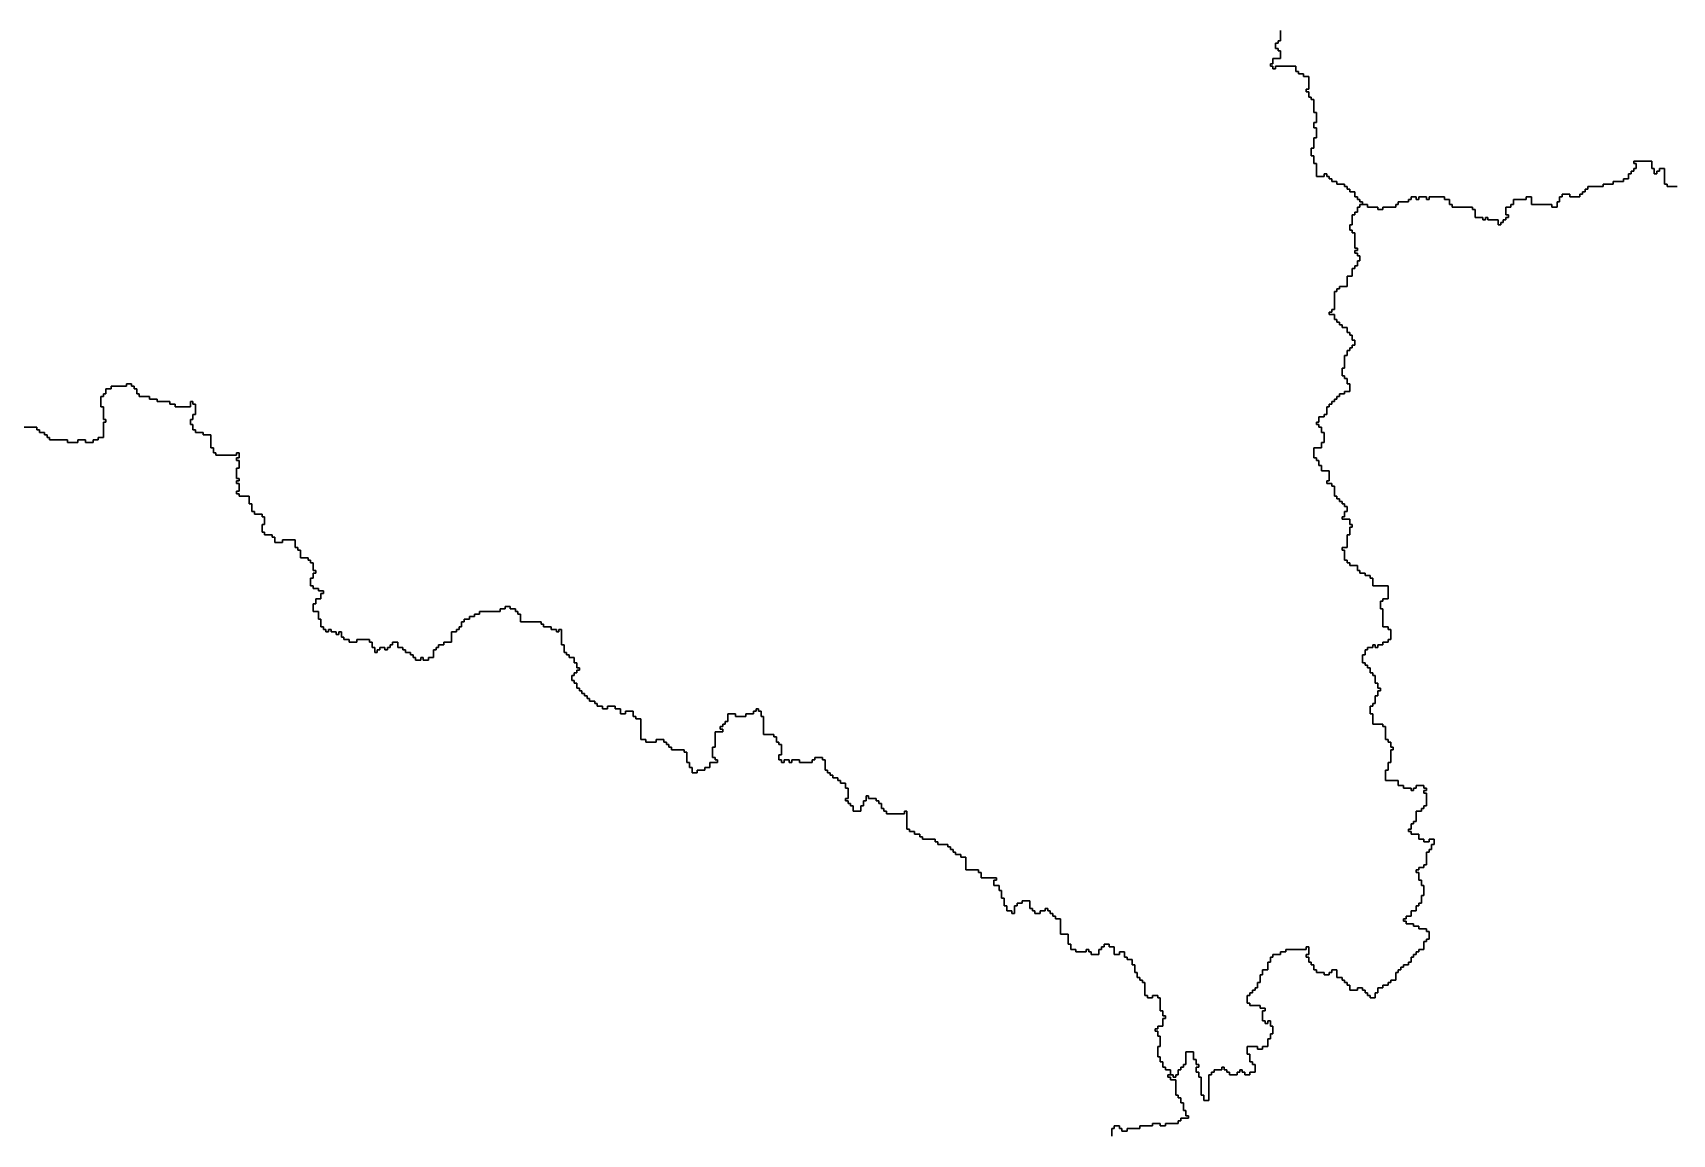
# Model space of a CAD drawing. Header units: inches. Extents: x -98695 to 376223, y 1122520 to 1501782.
# Drawn here: x 40715 to 60475, y 1353987 to 1367261 of the extents above; entities that cross this region are included whole.
import ezdxf

# ---------------------------------------------------------------- set-up
doc = ezdxf.new("R2010")
doc.units = ezdxf.units.IN
doc.header["$MEASUREMENT"] = 0
doc.layers.add('subs1', color=7, linetype='Continuous', true_color=0xc8dcf7)

msp = doc.modelspace()

# ---------------------------------------------------------------- linework, layer by layer
at = {"layer": 'subs1'}
msp.add_lwpolyline([(55755, 1367289), (55755, 1367166), (55724, 1367166), (55724, 1367135), (55694, 1367135), (55694, 1367073), (55724, 1367073), (55724, 1367043), (55755, 1367043), (55755, 1366950), (55663, 1366950), (55663, 1366888), (55632, 1366888), (55632, 1366857), (55663, 1366857), (55663, 1366827), (55694, 1366827), (55694, 1366857), (55940, 1366857), (55940, 1366796), (55971, 1366796), (55971, 1366765), (56033, 1366765), (56033, 1366734), (56095, 1366734), (56095, 1366580), (56064, 1366580), (56064, 1366549), (56095, 1366549), (56095, 1366487), (56125, 1366487), (56125, 1366456), (56156, 1366456), (56156, 1366302), (56187, 1366302), (56187, 1366179), (56156, 1366179), (56156, 1366117), (56187, 1366117), (56187, 1365994), (56156, 1365994), (56156, 1365870), (56125, 1365870), (56125, 1365778), (56156, 1365778), (56156, 1365685), (56187, 1365685), (56187, 1365531), (56280, 1365531), (56280, 1365562), (56311, 1365562), (56311, 1365531), (56341, 1365531), (56341, 1365500), (56372, 1365500), (56372, 1365469), (56434, 1365469), (56434, 1365438), (56526, 1365438), (56526, 1365408), (56557, 1365408), (56557, 1365377), (56588, 1365377), (56588, 1365346), (56650, 1365346), (56650, 1365284), (56681, 1365284), (56681, 1365253), (56712, 1365253), (56712, 1365223), (56742, 1365223), (56742, 1365192), (56712, 1365192), (56712, 1365161), (56681, 1365161), (56681, 1365099), (56650, 1365099), (56650, 1365068), (56619, 1365068), (56619, 1364945), (56588, 1364945), (56588, 1364883), (56619, 1364883), (56619, 1364852), (56650, 1364852), (56650, 1364667), (56681, 1364667), (56681, 1364636), (56650, 1364636), (56650, 1364606), (56681, 1364606), (56681, 1364575), (56712, 1364575), (56712, 1364513), (56681, 1364513), (56681, 1364451), (56650, 1364451), (56650, 1364421), (56619, 1364421), (56619, 1364328), (56557, 1364328), (56557, 1364205), (56465, 1364205), (56465, 1364174), (56434, 1364174), (56434, 1364143), (56403, 1364143), (56403, 1363927), (56372, 1363927), (56372, 1363896), (56341, 1363896), (56341, 1363865), (56403, 1363865), (56403, 1363804), (56434, 1363804), (56434, 1363773), (56465, 1363773), (56465, 1363742), (56496, 1363742), (56496, 1363711), (56557, 1363711), (56557, 1363649), (56588, 1363649), (56588, 1363619), (56619, 1363619), (56619, 1363557), (56650, 1363557), (56650, 1363495), (56619, 1363495), (56619, 1363464), (56588, 1363464), (56588, 1363433), (56557, 1363433), (56557, 1363372), (56526, 1363372), (56526, 1363218), (56496, 1363218), (56496, 1363125), (56526, 1363125), (56526, 1363094), (56557, 1363094), (56557, 1363032), (56588, 1363032), (56588, 1362940), (56526, 1362940), (56526, 1362909), (56465, 1362909), (56465, 1362878), (56434, 1362878), (56434, 1362847), (56403, 1362847), (56403, 1362817), (56372, 1362817), (56372, 1362786), (56341, 1362786), (56341, 1362755), (56311, 1362755), (56311, 1362662), (56280, 1362662), (56280, 1362631), (56218, 1362631), (56218, 1362570), (56187, 1362570), (56187, 1362539), (56218, 1362539), (56218, 1362508), (56249, 1362508), (56249, 1362446), (56280, 1362446), (56280, 1362323), (56249, 1362323), (56249, 1362261), (56156, 1362261), (56156, 1362138), (56187, 1362138), (56187, 1362107), (56218, 1362107), (56218, 1362045), (56249, 1362045), (56249, 1361984), (56341, 1361984), (56341, 1361860), (56311, 1361860), (56311, 1361829), (56372, 1361829), (56372, 1361799), (56403, 1361799), (56403, 1361675), (56434, 1361675), (56434, 1361644), (56465, 1361644), (56465, 1361613), (56496, 1361613), (56496, 1361583), (56526, 1361583), (56526, 1361552), (56557, 1361552), (56557, 1361490), (56526, 1361490), (56526, 1361428), (56496, 1361428), (56496, 1361398), (56588, 1361398), (56588, 1361336), (56619, 1361336), (56619, 1361305), (56588, 1361305), (56588, 1361212), (56557, 1361212), (56557, 1361058), (56496, 1361058), (56496, 1361027), (56526, 1361027), (56526, 1360904), (56557, 1360904), (56557, 1360873), (56588, 1360873), (56588, 1360842), (56681, 1360842), (56681, 1360781), (56712, 1360781), (56712, 1360750), (56773, 1360750), (56773, 1360719), (56835, 1360719), (56835, 1360688), (56866, 1360688), (56866, 1360596), (57051, 1360596), (57051, 1360441), (56989, 1360441), (56989, 1360410), (56958, 1360410), (56958, 1360318), (56989, 1360318), (56989, 1360102), (57051, 1360102), (57051, 1360071), (57082, 1360071), (57082, 1359948), (57051, 1359948), (57051, 1359917), (56989, 1359917), (56989, 1359886), (56927, 1359886), (56927, 1359855), (56897, 1359855), (56897, 1359886), (56866, 1359886), (56866, 1359855), (56804, 1359855), (56804, 1359824), (56773, 1359824), (56773, 1359763), (56742, 1359763), (56742, 1359670), (56773, 1359670), (56773, 1359639), (56804, 1359639), (56804, 1359608), (56835, 1359608), (56835, 1359547), (56866, 1359547), (56866, 1359516), (56897, 1359516), (56897, 1359423), (56927, 1359423), (56927, 1359362), (56958, 1359362), (56958, 1359331), (56927, 1359331), (56927, 1359269), (56897, 1359269), (56897, 1359177), (56866, 1359177), (56866, 1359146), (56835, 1359146), (56835, 1359053), (56866, 1359053), (56866, 1358930), (56989, 1358930), (56989, 1358899), (57020, 1358899), (57020, 1358745), (57051, 1358745), (57051, 1358714), (57082, 1358714), (57082, 1358652), (57113, 1358652), (57113, 1358621), (57082, 1358621), (57082, 1358467), (57051, 1358467), (57051, 1358375), (57020, 1358375), (57020, 1358251), (57174, 1358251), (57174, 1358189), (57236, 1358189), (57236, 1358159), (57328, 1358159), (57328, 1358128), (57359, 1358128), (57359, 1358159), (57390, 1358159), (57390, 1358189), (57483, 1358189), (57483, 1358159), (57514, 1358159), (57514, 1358128), (57483, 1358128), (57483, 1358097), (57514, 1358097), (57514, 1357943), (57483, 1357943), (57483, 1357912), (57452, 1357912), (57452, 1357881), (57390, 1357881), (57390, 1357758), (57359, 1357758), (57359, 1357727), (57328, 1357727), (57328, 1357665), (57298, 1357665), (57298, 1357634), (57328, 1357634), (57328, 1357603), (57421, 1357603), (57421, 1357542), (57483, 1357542), (57483, 1357511), (57544, 1357511), (57544, 1357542), (57606, 1357542), (57606, 1357480), (57575, 1357480), (57575, 1357418), (57544, 1357418), (57544, 1357387), (57514, 1357387), (57514, 1357233), (57483, 1357233), (57483, 1357202), (57421, 1357202), (57421, 1357172), (57390, 1357172), (57390, 1357141), (57421, 1357141), (57421, 1357048), (57452, 1357048), (57452, 1356986), (57483, 1356986), (57483, 1356863), (57452, 1356863), (57452, 1356771), (57421, 1356771), (57421, 1356740), (57390, 1356740), (57390, 1356678), (57328, 1356678), (57328, 1356616), (57267, 1356616), (57267, 1356585), (57236, 1356585), (57236, 1356555), (57267, 1356555), (57267, 1356524), (57359, 1356524), (57359, 1356493), (57421, 1356493), (57421, 1356462), (57514, 1356462), (57514, 1356431), (57544, 1356431), (57544, 1356339), (57514, 1356339), (57514, 1356308), (57483, 1356308), (57483, 1356215), (57421, 1356215), (57421, 1356184), (57390, 1356184), (57390, 1356154), (57359, 1356154), (57359, 1356123), (57328, 1356123), (57328, 1356061), (57298, 1356061), (57298, 1356030), (57236, 1356030), (57236, 1355999), (57205, 1355999), (57205, 1355969), (57174, 1355969), (57174, 1355938), (57143, 1355938), (57143, 1355845), (57082, 1355845), (57082, 1355814), (57051, 1355814), (57051, 1355783), (56989, 1355783), (56989, 1355753), (56927, 1355753), (56927, 1355691), (56897, 1355691), (56897, 1355629), (56835, 1355629), (56835, 1355660), (56804, 1355660), (56804, 1355691), (56773, 1355691), (56773, 1355722), (56742, 1355722), (56742, 1355753), (56681, 1355753), (56681, 1355722), (56588, 1355722), (56588, 1355783), (56557, 1355783), (56557, 1355814), (56526, 1355814), (56526, 1355845), (56496, 1355845), (56496, 1355876), (56434, 1355876), (56434, 1355969), (56372, 1355969), (56372, 1355938), (56341, 1355938), (56341, 1355907), (56280, 1355907), (56280, 1355938), (56187, 1355938), (56187, 1355969), (56156, 1355969), (56156, 1356030), (56125, 1356030), (56125, 1356061), (56095, 1356061), (56095, 1356123), (56064, 1356123), (56064, 1356154), (56095, 1356154), (56095, 1356246), (56064, 1356246), (56064, 1356215), (55817, 1356215), (55817, 1356184), (55755, 1356184), (55755, 1356154), (55663, 1356154), (55663, 1356123), (55632, 1356123), (55632, 1356061), (55601, 1356061), (55601, 1355969), (55539, 1355969), (55539, 1355907), (55509, 1355907), (55509, 1355814), (55478, 1355814), (55478, 1355753), (55447, 1355753), (55447, 1355722), (55416, 1355722), (55416, 1355691), (55385, 1355691), (55385, 1355660), (55354, 1355660), (55354, 1355568), (55385, 1355568), (55385, 1355537), (55509, 1355537), (55509, 1355506), (55570, 1355506), (55570, 1355475), (55539, 1355475), (55539, 1355352), (55570, 1355352), (55570, 1355321), (55601, 1355321), (55601, 1355352), (55632, 1355352), (55632, 1355290), (55663, 1355290), (55663, 1355197), (55632, 1355197), (55632, 1355136), (55601, 1355136), (55601, 1355043), (55539, 1355043), (55539, 1355012), (55478, 1355012), (55478, 1355043), (55354, 1355043), (55354, 1354951), (55385, 1354951), (55385, 1354858), (55416, 1354858), (55416, 1354827), (55447, 1354827), (55447, 1354735), (55385, 1354735), (55385, 1354704), (55323, 1354704), (55323, 1354735), (55293, 1354735), (55293, 1354765), (55262, 1354765), (55262, 1354735), (55231, 1354735), (55231, 1354704), (55138, 1354704), (55138, 1354735), (55108, 1354735), (55108, 1354765), (55077, 1354765), (55077, 1354796), (55046, 1354796), (55046, 1354765), (54953, 1354765), (54953, 1354735), (54922, 1354735), (54922, 1354704), (54892, 1354704), (54892, 1354395), (54830, 1354395), (54830, 1354457), (54799, 1354457), (54799, 1354673), (54768, 1354673), (54768, 1354735), (54737, 1354735), (54737, 1354796), (54768, 1354796), (54768, 1354827), (54737, 1354827), (54737, 1354889), (54706, 1354889), (54706, 1354981), (54614, 1354981), (54614, 1354827), (54583, 1354827), (54583, 1354796), (54552, 1354796), (54552, 1354765), (54521, 1354765), (54521, 1354704), (54491, 1354704), (54491, 1354673), (54460, 1354673), (54460, 1354704), (54429, 1354704), (54429, 1354765), (54367, 1354765), (54367, 1354796), (54336, 1354796), (54336, 1354858), (54305, 1354858), (54305, 1354920), (54275, 1354920), (54275, 1355043), (54305, 1355043), (54305, 1355167), (54275, 1355167), (54275, 1355228), (54244, 1355228), (54244, 1355259), (54275, 1355259), (54275, 1355290), (54336, 1355290), (54336, 1355382), (54367, 1355382), (54367, 1355413), (54336, 1355413), (54336, 1355475), (54305, 1355475), (54305, 1355629), (54275, 1355629), (54275, 1355660), (54213, 1355660), (54213, 1355629), (54151, 1355629), (54151, 1355660), (54120, 1355660), (54120, 1355814), (54090, 1355814), (54090, 1355845), (54059, 1355845), (54059, 1355876), (54028, 1355876), (54028, 1355938), (53997, 1355938), (53997, 1356030), (53966, 1356030), (53966, 1356092), (53904, 1356092), (53904, 1356123), (53874, 1356123), (53874, 1356184), (53812, 1356184), (53812, 1356154), (53750, 1356154), (53750, 1356246), (53689, 1356246), (53689, 1356277), (53627, 1356277), (53627, 1356246), (53596, 1356246), (53596, 1356215), (53565, 1356215), (53565, 1356154), (53473, 1356154), (53473, 1356184), (53442, 1356184), (53442, 1356215), (53411, 1356215), (53411, 1356184), (53288, 1356184), (53288, 1356215), (53226, 1356215), (53226, 1356277), (53195, 1356277), (53195, 1356400), (53102, 1356400), (53102, 1356585), (53041, 1356585), (53041, 1356616), (53010, 1356616), (53010, 1356647), (52979, 1356647), (52979, 1356678), (52948, 1356678), (52948, 1356709), (52917, 1356709), (52917, 1356678), (52856, 1356678), (52856, 1356647), (52794, 1356647), (52794, 1356678), (52763, 1356678), (52763, 1356709), (52732, 1356709), (52732, 1356801), (52640, 1356801), (52640, 1356771), (52578, 1356771), (52578, 1356740), (52547, 1356740), (52547, 1356647), (52516, 1356647), (52516, 1356678), (52455, 1356678), (52455, 1356740), (52424, 1356740), (52424, 1356832), (52393, 1356832), (52393, 1356925), (52362, 1356925), (52362, 1356986), (52300, 1356986), (52300, 1357048), (52331, 1357048), (52331, 1357079), (52146, 1357079), (52146, 1357141), (52115, 1357141), (52115, 1357172), (51961, 1357172), (51961, 1357326), (51899, 1357326), (51899, 1357357), (51838, 1357357), (51838, 1357387), (51807, 1357387), (51807, 1357418), (51776, 1357418), (51776, 1357449), (51745, 1357449), (51745, 1357480), (51622, 1357480), (51622, 1357511), (51591, 1357511), (51591, 1357542), (51437, 1357542), (51437, 1357573), (51406, 1357573), (51406, 1357603), (51344, 1357603), (51344, 1357634), (51282, 1357634), (51282, 1357665), (51252, 1357665), (51252, 1357881), (51221, 1357881), (51221, 1357850), (51005, 1357850), (51005, 1357881), (50974, 1357881), (50974, 1357912), (50943, 1357912), (50943, 1357974), (50912, 1357974), (50912, 1358004), (50881, 1358004), (50881, 1358035), (50789, 1358035), (50789, 1358066), (50758, 1358066), (50758, 1358004), (50727, 1358004), (50727, 1357943), (50696, 1357943), (50696, 1357881), (50604, 1357881), (50604, 1357943), (50573, 1357943), (50573, 1357974), (50542, 1357974), (50542, 1358004), (50511, 1358004), (50511, 1358035), (50542, 1358035), (50542, 1358159), (50511, 1358159), (50511, 1358220), (50450, 1358220), (50450, 1358251), (50419, 1358251), (50419, 1358282), (50357, 1358282), (50357, 1358313), (50326, 1358313), (50326, 1358344), (50295, 1358344), (50295, 1358375), (50265, 1358375), (50265, 1358498), (50234, 1358498), (50234, 1358529), (50141, 1358529), (50141, 1358498), (50110, 1358498), (50110, 1358467), (49956, 1358467), (49956, 1358498), (49864, 1358498), (49864, 1358467), (49833, 1358467), (49833, 1358498), (49771, 1358498), (49771, 1358467), (49740, 1358467), (49740, 1358498), (49709, 1358498), (49709, 1358560), (49740, 1358560), (49740, 1358683), (49709, 1358683), (49709, 1358714), (49678, 1358714), (49678, 1358776), (49648, 1358776), (49648, 1358806), (49524, 1358806), (49524, 1359022), (49493, 1359022), (49493, 1359084), (49463, 1359084), (49463, 1359115), (49432, 1359115), (49432, 1359084), (49401, 1359084), (49401, 1359053), (49308, 1359053), (49308, 1359022), (49185, 1359022), (49185, 1359053), (49092, 1359053), (49092, 1358961), (49062, 1358961), (49062, 1358930), (49031, 1358930), (49031, 1358899), (49000, 1358899), (49000, 1358868), (49031, 1358868), (49031, 1358837), (48938, 1358837), (48938, 1358652), (48907, 1358652), (48907, 1358529), (48938, 1358529), (48938, 1358498), (48969, 1358498), (48969, 1358467), (48876, 1358467), (48876, 1358405), (48815, 1358405), (48815, 1358375), (48722, 1358375), (48722, 1358344), (48661, 1358344), (48661, 1358405), (48630, 1358405), (48630, 1358467), (48599, 1358467), (48599, 1358591), (48568, 1358591), (48568, 1358621), (48414, 1358621), (48414, 1358652), (48383, 1358652), (48383, 1358683), (48352, 1358683), (48352, 1358714), (48321, 1358714), (48321, 1358745), (48229, 1358745), (48229, 1358714), (48105, 1358714), (48105, 1358745), (48044, 1358745), (48044, 1358992), (47982, 1358992), (47982, 1359022), (47951, 1359022), (47951, 1359084), (47858, 1359084), (47858, 1359053), (47797, 1359053), (47797, 1359115), (47735, 1359115), (47735, 1359146), (47643, 1359146), (47643, 1359115), (47581, 1359115), (47581, 1359146), (47519, 1359146), (47519, 1359177), (47488, 1359177), (47488, 1359207), (47427, 1359207), (47427, 1359238), (47396, 1359238), (47396, 1359269), (47365, 1359269), (47365, 1359300), (47334, 1359300), (47334, 1359331), (47303, 1359331), (47303, 1359362), (47272, 1359362), (47272, 1359423), (47242, 1359423), (47242, 1359454), (47211, 1359454), (47211, 1359516), (47242, 1359516), (47242, 1359547), (47272, 1359547), (47272, 1359578), (47303, 1359578), (47303, 1359608), (47272, 1359608), (47272, 1359670), (47242, 1359670), (47242, 1359732), (47180, 1359732), (47180, 1359763), (47149, 1359763), (47149, 1359794), (47118, 1359794), (47118, 1359886), (47087, 1359886), (47087, 1360071), (47056, 1360071), (47056, 1360040), (47026, 1360040), (47026, 1360071), (46964, 1360071), (46964, 1360102), (46871, 1360102), (46871, 1360133), (46841, 1360133), (46841, 1360164), (46594, 1360164), (46594, 1360256), (46563, 1360256), (46563, 1360287), (46532, 1360287), (46532, 1360318), (46470, 1360318), (46470, 1360349), (46409, 1360349), (46409, 1360318), (46347, 1360318), (46347, 1360287), (46100, 1360287), (46100, 1360256), (46039, 1360256), (46039, 1360225), (45977, 1360225), (45977, 1360195), (45915, 1360195), (45915, 1360164), (45884, 1360164), (45884, 1360102), (45853, 1360102), (45853, 1360071), (45823, 1360071), (45823, 1360040), (45761, 1360040), (45761, 1359917), (45668, 1359917), (45668, 1359886), (45607, 1359886), (45607, 1359855), (45576, 1359855), (45576, 1359824), (45545, 1359824), (45545, 1359732), (45483, 1359732), (45483, 1359701), (45422, 1359701), (45422, 1359732), (45391, 1359732), (45391, 1359701), (45329, 1359701), (45329, 1359732), (45298, 1359732), (45298, 1359763), (45267, 1359763), (45267, 1359794), (45206, 1359794), (45206, 1359824), (45175, 1359824), (45175, 1359855), (45113, 1359855), (45113, 1359917), (45051, 1359917), (45051, 1359886), (45021, 1359886), (45021, 1359855), (44990, 1359855), (44990, 1359824), (44959, 1359824), (44959, 1359855), (44897, 1359855), (44897, 1359824), (44866, 1359824), (44866, 1359794), (44836, 1359794), (44836, 1359855), (44805, 1359855), (44805, 1359917), (44774, 1359917), (44774, 1359948), (44620, 1359948), (44620, 1359917), (44527, 1359917), (44527, 1359948), (44465, 1359948), (44465, 1359979), (44434, 1359979), (44434, 1360040), (44404, 1360040), (44404, 1360009), (44373, 1360009), (44373, 1360040), (44311, 1360040), (44311, 1360071), (44280, 1360071), (44280, 1360040), (44249, 1360040), (44249, 1360071), (44219, 1360071), (44219, 1360102), (44188, 1360102), (44188, 1360195), (44157, 1360195), (44157, 1360287), (44095, 1360287), (44095, 1360380), (44126, 1360380), (44126, 1360441), (44188, 1360441), (44188, 1360503), (44219, 1360503), (44219, 1360534), (44157, 1360534), (44157, 1360565), (44095, 1360565), (44095, 1360596), (44064, 1360596), (44064, 1360688), (44095, 1360688), (44095, 1360750), (44126, 1360750), (44126, 1360781), (44095, 1360781), (44095, 1360873), (44064, 1360873), (44064, 1360904), (44033, 1360904), (44033, 1360935), (43941, 1360935), (43941, 1361027), (43910, 1361027), (43910, 1361058), (43879, 1361058), (43879, 1361151), (43725, 1361151), (43725, 1361120), (43632, 1361120), (43632, 1361182), (43602, 1361182), (43602, 1361212), (43509, 1361212), (43509, 1361243), (43478, 1361243), (43478, 1361336), (43509, 1361336), (43509, 1361428), (43478, 1361428), (43478, 1361459), (43386, 1361459), (43386, 1361490), (43355, 1361490), (43355, 1361583), (43324, 1361583), (43324, 1361675), (43201, 1361675), (43201, 1361706), (43170, 1361706), (43170, 1361737), (43201, 1361737), (43201, 1361829), (43170, 1361829), (43170, 1361860), (43201, 1361860), (43201, 1361891), (43170, 1361891), (43170, 1362014), (43201, 1362014), (43201, 1362107), (43170, 1362107), (43170, 1362138), (43201, 1362138), (43201, 1362200), (43170, 1362200), (43170, 1362169), (42923, 1362169), (42923, 1362200), (42892, 1362200), (42892, 1362261), (42861, 1362261), (42861, 1362416), (42769, 1362416), (42769, 1362446), (42676, 1362446), (42676, 1362477), (42645, 1362477), (42645, 1362539), (42615, 1362539), (42615, 1362601), (42645, 1362601), (42645, 1362662), (42676, 1362662), (42676, 1362786), (42645, 1362786), (42645, 1362817), (42615, 1362817), (42615, 1362755), (42429, 1362755), (42429, 1362786), (42368, 1362786), (42368, 1362817), (42214, 1362817), (42214, 1362847), (42121, 1362847), (42121, 1362878), (41998, 1362878), (41998, 1362909), (41967, 1362909), (41967, 1362971), (41936, 1362971), (41936, 1363002), (41905, 1363002), (41905, 1363032), (41843, 1363032), (41843, 1363002), (41658, 1363002), (41658, 1362971), (41597, 1362971), (41597, 1362909), (41566, 1362909), (41566, 1362878), (41535, 1362878), (41535, 1362755), (41566, 1362755), (41566, 1362601), (41597, 1362601), (41597, 1362570), (41566, 1362570), (41566, 1362385), (41504, 1362385), (41504, 1362354), (41442, 1362354), (41442, 1362323), (41350, 1362323), (41350, 1362354), (41257, 1362354), (41257, 1362323), (41134, 1362323), (41134, 1362354), (40918, 1362354), (40918, 1362385), (40887, 1362385), (40887, 1362416), (40856, 1362416), (40856, 1362446), (40795, 1362446), (40795, 1362477), (40764, 1362477), (40764, 1362508), (40609, 1362508)], dxfattribs=at)
for points in [[(60537, 1365408, 0), (60413, 1365408, 0), (60413, 1365438, 0), (60382, 1365438, 0), (60382, 1365624, 0), (60321, 1365624, 0), (60321, 1365593, 0), (60290, 1365593, 0), (60290, 1365562, 0), (60259, 1365562, 0), (60259, 1365624, 0), (60228, 1365624, 0), (60228, 1365716, 0), (60012, 1365716, 0), (60012, 1365685, 0), (60043, 1365685, 0), (60043, 1365624, 0), (60012, 1365624, 0), (60012, 1365593, 0), (59981, 1365593, 0), (59981, 1365562, 0), (59950, 1365562, 0), (59950, 1365500, 0), (59889, 1365500, 0), (59889, 1365469, 0), (59765, 1365469, 0), (59765, 1365438, 0), (59642, 1365438, 0), (59642, 1365408, 0), (59457, 1365408, 0), (59457, 1365377, 0), (59426, 1365377, 0), (59426, 1365346, 0), (59395, 1365346, 0), (59395, 1365315, 0), (59364, 1365315, 0), (59364, 1365284, 0), (59241, 1365284, 0), (59241, 1365315, 0), (59148, 1365315, 0), (59148, 1365284, 0), (59118, 1365284, 0), (59118, 1365223, 0), (59087, 1365223, 0), (59087, 1365161, 0), (59025, 1365161, 0), (59025, 1365192, 0), (58778, 1365192, 0), (58778, 1365284, 0), (58717, 1365284, 0), (58717, 1365253, 0), (58562, 1365253, 0), (58562, 1365192, 0), (58532, 1365192, 0), (58532, 1365161, 0), (58470, 1365161, 0), (58470, 1365068, 0), (58501, 1365068, 0), (58501, 1365037, 0), (58470, 1365037, 0), (58470, 1365007, 0), (58439, 1365007, 0), (58439, 1364976, 0), (58408, 1364976, 0), (58408, 1364945, 0), (58377, 1364945, 0), (58377, 1365007, 0), (58254, 1365007, 0), (58254, 1365037, 0), (58223, 1365037, 0), (58223, 1365007, 0), (58192, 1365007, 0), (58192, 1365037, 0), (58100, 1365037, 0), (58100, 1365130, 0), (58069, 1365130, 0), (58069, 1365161, 0), (57822, 1365161, 0), (57822, 1365192, 0), (57791, 1365192, 0), (57791, 1365253, 0), (57729, 1365253, 0), (57729, 1365284, 0), (57544, 1365284, 0), (57544, 1365253, 0), (57514, 1365253, 0), (57514, 1365284, 0), (57421, 1365284, 0), (57421, 1365253, 0), (57390, 1365253, 0), (57390, 1365284, 0), (57328, 1365284, 0), (57328, 1365253, 0), (57298, 1365253, 0), (57298, 1365223, 0), (57174, 1365223, 0), (57174, 1365192, 0), (57143, 1365192, 0), (57143, 1365161, 0), (56989, 1365161, 0), (56989, 1365130, 0), (56927, 1365130, 0), (56927, 1365161, 0), (56804, 1365161, 0), (56804, 1365192, 0), (56742, 1365192, 0), (56742, 1365223, 0), (56712, 1365223, 0), (56712, 1365253, 0), (56681, 1365253, 0), (56681, 1365284, 0), (56650, 1365284, 0), (56650, 1365346, 0), (56588, 1365346, 0), (56588, 1365377, 0), (56557, 1365377, 0), (56557, 1365408, 0), (56526, 1365408, 0), (56526, 1365438, 0), (56434, 1365438, 0), (56434, 1365469, 0), (56372, 1365469, 0), (56372, 1365500, 0), (56341, 1365500, 0), (56341, 1365531, 0), (56311, 1365531, 0), (56311, 1365562, 0), (56280, 1365562, 0), (56280, 1365531, 0), (56187, 1365531, 0), (56187, 1365685, 0), (56156, 1365685, 0), (56156, 1365778, 0), (56125, 1365778, 0), (56125, 1365870, 0), (56156, 1365870, 0), (56156, 1365994, 0), (56187, 1365994, 0), (56187, 1366117, 0), (56156, 1366117, 0), (56156, 1366179, 0), (56187, 1366179, 0), (56187, 1366302, 0), (56156, 1366302, 0), (56156, 1366456, 0), (56125, 1366456, 0), (56125, 1366487, 0), (56095, 1366487, 0), (56095, 1366549, 0), (56064, 1366549, 0), (56064, 1366580, 0), (56095, 1366580, 0), (56095, 1366734, 0), (56033, 1366734, 0), (56033, 1366765, 0), (55971, 1366765, 0), (55971, 1366796, 0), (55940, 1366796, 0), (55940, 1366857, 0), (55694, 1366857, 0), (55694, 1366827, 0), (55663, 1366827, 0), (55663, 1366857, 0), (55632, 1366857, 0), (55632, 1366888, 0), (55663, 1366888, 0), (55663, 1366950, 0), (55755, 1366950, 0), (55755, 1367043, 0), (55724, 1367043, 0), (55724, 1367073, 0), (55694, 1367073, 0), (55694, 1367135, 0), (55724, 1367135, 0), (55724, 1367166, 0), (55755, 1367166, 0), (55755, 1367289, 0)], [(53719, 1353963, 0), (53719, 1354056, 0), (53750, 1354056, 0), (53750, 1354087, 0), (53812, 1354087, 0), (53812, 1354056, 0), (53843, 1354056, 0), (53843, 1354025, 0), (53904, 1354025, 0), (53904, 1354056, 0), (54059, 1354056, 0), (54059, 1354087, 0), (54213, 1354087, 0), (54213, 1354118, 0), (54305, 1354118, 0), (54305, 1354087, 0), (54367, 1354087, 0), (54367, 1354118, 0), (54521, 1354118, 0), (54521, 1354149, 0), (54552, 1354149, 0), (54552, 1354179, 0), (54645, 1354179, 0), (54645, 1354210, 0), (54614, 1354210, 0), (54614, 1354272, 0), (54583, 1354272, 0), (54583, 1354364, 0), (54552, 1354364, 0), (54552, 1354426, 0), (54521, 1354426, 0), (54521, 1354457, 0), (54491, 1354457, 0), (54491, 1354642, 0), (54429, 1354642, 0), (54429, 1354673, 0), (54398, 1354673, 0), (54398, 1354704, 0), (54429, 1354704, 0), (54460, 1354704, 0), (54460, 1354673, 0), (54491, 1354673, 0), (54491, 1354704, 0), (54521, 1354704, 0), (54521, 1354765, 0), (54552, 1354765, 0), (54552, 1354796, 0), (54583, 1354796, 0), (54583, 1354827, 0), (54614, 1354827, 0), (54614, 1354981, 0), (54706, 1354981, 0), (54706, 1354889, 0), (54737, 1354889, 0), (54737, 1354827, 0), (54768, 1354827, 0), (54768, 1354796, 0), (54737, 1354796, 0), (54737, 1354735, 0), (54768, 1354735, 0), (54768, 1354673, 0), (54799, 1354673, 0), (54799, 1354457, 0), (54830, 1354457, 0), (54830, 1354395, 0), (54892, 1354395, 0), (54892, 1354704, 0), (54922, 1354704, 0), (54922, 1354735, 0), (54953, 1354735, 0), (54953, 1354765, 0), (55046, 1354765, 0), (55046, 1354796, 0), (55077, 1354796, 0), (55077, 1354765, 0), (55108, 1354765, 0), (55108, 1354735, 0), (55138, 1354735, 0), (55138, 1354704, 0), (55231, 1354704, 0), (55231, 1354735, 0), (55262, 1354735, 0), (55262, 1354765, 0), (55293, 1354765, 0), (55293, 1354735, 0), (55323, 1354735, 0), (55323, 1354704, 0), (55385, 1354704, 0), (55385, 1354735, 0), (55447, 1354735, 0), (55447, 1354827, 0), (55416, 1354827, 0), (55416, 1354858, 0), (55385, 1354858, 0), (55385, 1354951, 0), (55354, 1354951, 0), (55354, 1355043, 0), (55478, 1355043, 0), (55478, 1355012, 0), (55539, 1355012, 0), (55539, 1355043, 0), (55601, 1355043, 0), (55601, 1355136, 0), (55632, 1355136, 0), (55632, 1355197, 0), (55663, 1355197, 0), (55663, 1355290, 0), (55632, 1355290, 0), (55632, 1355352, 0), (55601, 1355352, 0), (55601, 1355321, 0), (55570, 1355321, 0), (55570, 1355352, 0), (55539, 1355352, 0), (55539, 1355475, 0), (55570, 1355475, 0), (55570, 1355506, 0), (55509, 1355506, 0), (55509, 1355537, 0), (55385, 1355537, 0), (55385, 1355568, 0), (55354, 1355568, 0), (55354, 1355660, 0), (55385, 1355660, 0), (55385, 1355691, 0), (55416, 1355691, 0), (55416, 1355722, 0), (55447, 1355722, 0), (55447, 1355753, 0), (55478, 1355753, 0), (55478, 1355814, 0), (55509, 1355814, 0), (55509, 1355907, 0), (55539, 1355907, 0), (55539, 1355969, 0), (55601, 1355969, 0), (55601, 1356061, 0), (55632, 1356061, 0), (55632, 1356123, 0), (55663, 1356123, 0), (55663, 1356154, 0), (55755, 1356154, 0), (55755, 1356184, 0), (55817, 1356184, 0), (55817, 1356215, 0), (56064, 1356215, 0), (56064, 1356246, 0), (56095, 1356246, 0), (56095, 1356154, 0), (56064, 1356154, 0), (56064, 1356123, 0), (56095, 1356123, 0), (56095, 1356061, 0), (56125, 1356061, 0), (56125, 1356030, 0), (56156, 1356030, 0), (56156, 1355969, 0), (56187, 1355969, 0), (56187, 1355938, 0), (56280, 1355938, 0), (56280, 1355907, 0), (56341, 1355907, 0), (56341, 1355938, 0), (56372, 1355938, 0), (56372, 1355969, 0), (56434, 1355969, 0), (56434, 1355876, 0), (56496, 1355876, 0), (56496, 1355845, 0), (56526, 1355845, 0), (56526, 1355814, 0), (56557, 1355814, 0), (56557, 1355783, 0), (56588, 1355783, 0), (56588, 1355722, 0), (56681, 1355722, 0), (56681, 1355753, 0), (56742, 1355753, 0), (56742, 1355722, 0), (56773, 1355722, 0), (56773, 1355691, 0), (56804, 1355691, 0), (56804, 1355660, 0), (56835, 1355660, 0), (56835, 1355629, 0), (56897, 1355629, 0), (56897, 1355691, 0), (56927, 1355691, 0), (56927, 1355753, 0), (56989, 1355753, 0), (56989, 1355783, 0), (57051, 1355783, 0), (57051, 1355814, 0), (57082, 1355814, 0), (57082, 1355845, 0), (57143, 1355845, 0), (57143, 1355938, 0), (57174, 1355938, 0), (57174, 1355969, 0), (57205, 1355969, 0), (57205, 1355999, 0), (57236, 1355999, 0), (57236, 1356030, 0), (57298, 1356030, 0), (57298, 1356061, 0), (57328, 1356061, 0), (57328, 1356123, 0), (57359, 1356123, 0), (57359, 1356154, 0), (57390, 1356154, 0), (57390, 1356184, 0), (57421, 1356184, 0), (57421, 1356215, 0), (57483, 1356215, 0), (57483, 1356308, 0), (57514, 1356308, 0), (57514, 1356339, 0), (57544, 1356339, 0), (57544, 1356431, 0), (57514, 1356431, 0), (57514, 1356462, 0), (57421, 1356462, 0), (57421, 1356493, 0), (57359, 1356493, 0), (57359, 1356524, 0), (57267, 1356524, 0), (57267, 1356555, 0), (57236, 1356555, 0), (57236, 1356585, 0), (57267, 1356585, 0), (57267, 1356616, 0), (57328, 1356616, 0), (57328, 1356678, 0), (57390, 1356678, 0), (57390, 1356740, 0), (57421, 1356740, 0), (57421, 1356771, 0), (57452, 1356771, 0), (57452, 1356863, 0), (57483, 1356863, 0), (57483, 1356986, 0), (57452, 1356986, 0), (57452, 1357048, 0), (57421, 1357048, 0), (57421, 1357141, 0), (57390, 1357141, 0), (57390, 1357172, 0), (57421, 1357172, 0), (57421, 1357202, 0), (57483, 1357202, 0), (57483, 1357233, 0), (57514, 1357233, 0), (57514, 1357387, 0), (57544, 1357387, 0), (57544, 1357418, 0), (57575, 1357418, 0), (57575, 1357480, 0), (57606, 1357480, 0), (57606, 1357542, 0), (57544, 1357542, 0), (57544, 1357511, 0), (57483, 1357511, 0), (57483, 1357542, 0), (57421, 1357542, 0), (57421, 1357603, 0), (57328, 1357603, 0), (57328, 1357634, 0), (57298, 1357634, 0), (57298, 1357665, 0), (57328, 1357665, 0), (57328, 1357727, 0), (57359, 1357727, 0), (57359, 1357758, 0), (57390, 1357758, 0), (57390, 1357881, 0), (57452, 1357881, 0), (57452, 1357912, 0), (57483, 1357912, 0), (57483, 1357943, 0), (57514, 1357943, 0), (57514, 1358097, 0), (57483, 1358097, 0), (57483, 1358128, 0), (57514, 1358128, 0), (57514, 1358159, 0), (57483, 1358159, 0), (57483, 1358189, 0), (57390, 1358189, 0), (57390, 1358159, 0), (57359, 1358159, 0), (57359, 1358128, 0), (57328, 1358128, 0), (57328, 1358159, 0), (57236, 1358159, 0), (57236, 1358189, 0), (57174, 1358189, 0), (57174, 1358251, 0), (57020, 1358251, 0), (57020, 1358375, 0), (57051, 1358375, 0), (57051, 1358467, 0), (57082, 1358467, 0), (57082, 1358621, 0), (57113, 1358621, 0), (57113, 1358652, 0), (57082, 1358652, 0), (57082, 1358714, 0), (57051, 1358714, 0), (57051, 1358745, 0), (57020, 1358745, 0), (57020, 1358899, 0), (56989, 1358899, 0), (56989, 1358930, 0), (56866, 1358930, 0), (56866, 1359053, 0), (56835, 1359053, 0), (56835, 1359146, 0), (56866, 1359146, 0), (56866, 1359177, 0), (56897, 1359177, 0), (56897, 1359269, 0), (56927, 1359269, 0), (56927, 1359331, 0), (56958, 1359331, 0), (56958, 1359362, 0), (56927, 1359362, 0), (56927, 1359423, 0), (56897, 1359423, 0), (56897, 1359516, 0), (56866, 1359516, 0), (56866, 1359547, 0), (56835, 1359547, 0), (56835, 1359608, 0), (56804, 1359608, 0), (56804, 1359639, 0), (56773, 1359639, 0), (56773, 1359670, 0), (56742, 1359670, 0), (56742, 1359763, 0), (56773, 1359763, 0), (56773, 1359824, 0), (56804, 1359824, 0), (56804, 1359855, 0), (56866, 1359855, 0), (56866, 1359886, 0), (56897, 1359886, 0), (56897, 1359855, 0), (56927, 1359855, 0), (56927, 1359886, 0), (56989, 1359886, 0), (56989, 1359917, 0), (57051, 1359917, 0), (57051, 1359948, 0), (57082, 1359948, 0), (57082, 1360071, 0), (57051, 1360071, 0), (57051, 1360102, 0), (56989, 1360102, 0), (56989, 1360318, 0), (56958, 1360318, 0), (56958, 1360410, 0), (56989, 1360410, 0), (56989, 1360441, 0), (57051, 1360441, 0), (57051, 1360596, 0), (56866, 1360596, 0), (56866, 1360688, 0), (56835, 1360688, 0), (56835, 1360719, 0), (56773, 1360719, 0), (56773, 1360750, 0), (56712, 1360750, 0), (56712, 1360781, 0), (56681, 1360781, 0), (56681, 1360842, 0), (56588, 1360842, 0), (56588, 1360873, 0), (56557, 1360873, 0), (56557, 1360904, 0), (56526, 1360904, 0), (56526, 1361027, 0), (56496, 1361027, 0), (56496, 1361058, 0), (56557, 1361058, 0), (56557, 1361212, 0), (56588, 1361212, 0), (56588, 1361305, 0), (56619, 1361305, 0), (56619, 1361336, 0), (56588, 1361336, 0), (56588, 1361398, 0), (56496, 1361398, 0), (56496, 1361428, 0), (56526, 1361428, 0), (56526, 1361490, 0), (56557, 1361490, 0), (56557, 1361552, 0), (56526, 1361552, 0), (56526, 1361583, 0), (56496, 1361583, 0), (56496, 1361613, 0), (56465, 1361613, 0), (56465, 1361644, 0), (56434, 1361644, 0), (56434, 1361675, 0), (56403, 1361675, 0), (56403, 1361799, 0), (56372, 1361799, 0), (56372, 1361829, 0), (56311, 1361829, 0), (56311, 1361860, 0), (56341, 1361860, 0), (56341, 1361984, 0), (56249, 1361984, 0), (56249, 1362045, 0), (56218, 1362045, 0), (56218, 1362107, 0), (56187, 1362107, 0), (56187, 1362138, 0), (56156, 1362138, 0), (56156, 1362261, 0), (56249, 1362261, 0), (56249, 1362323, 0), (56280, 1362323, 0), (56280, 1362446, 0), (56249, 1362446, 0), (56249, 1362508, 0), (56218, 1362508, 0), (56218, 1362539, 0), (56187, 1362539, 0), (56187, 1362570, 0), (56218, 1362570, 0), (56218, 1362631, 0), (56280, 1362631, 0), (56280, 1362662, 0), (56311, 1362662, 0), (56311, 1362755, 0), (56341, 1362755, 0), (56341, 1362786, 0), (56372, 1362786, 0), (56372, 1362817, 0), (56403, 1362817, 0), (56403, 1362847, 0), (56434, 1362847, 0), (56434, 1362878, 0), (56465, 1362878, 0), (56465, 1362909, 0), (56526, 1362909, 0), (56526, 1362940, 0), (56588, 1362940, 0), (56588, 1363032, 0), (56557, 1363032, 0), (56557, 1363094, 0), (56526, 1363094, 0), (56526, 1363125, 0), (56496, 1363125, 0), (56496, 1363218, 0), (56526, 1363218, 0), (56526, 1363372, 0), (56557, 1363372, 0), (56557, 1363433, 0), (56588, 1363433, 0), (56588, 1363464, 0), (56619, 1363464, 0), (56619, 1363495, 0), (56650, 1363495, 0), (56650, 1363557, 0), (56619, 1363557, 0), (56619, 1363619, 0), (56588, 1363619, 0), (56588, 1363649, 0), (56557, 1363649, 0), (56557, 1363711, 0), (56496, 1363711, 0), (56496, 1363742, 0), (56465, 1363742, 0), (56465, 1363773, 0), (56434, 1363773, 0), (56434, 1363804, 0), (56403, 1363804, 0), (56403, 1363865, 0), (56341, 1363865, 0), (56341, 1363896, 0), (56372, 1363896, 0), (56372, 1363927, 0), (56403, 1363927, 0), (56403, 1364143, 0), (56434, 1364143, 0), (56434, 1364174, 0), (56465, 1364174, 0), (56465, 1364205, 0), (56557, 1364205, 0), (56557, 1364328, 0), (56619, 1364328, 0), (56619, 1364421, 0), (56650, 1364421, 0), (56650, 1364451, 0), (56681, 1364451, 0), (56681, 1364513, 0), (56712, 1364513, 0), (56712, 1364575, 0), (56681, 1364575, 0), (56681, 1364606, 0), (56650, 1364606, 0), (56650, 1364636, 0), (56681, 1364636, 0), (56681, 1364667, 0), (56650, 1364667, 0), (56650, 1364852, 0), (56619, 1364852, 0), (56619, 1364883, 0), (56588, 1364883, 0), (56588, 1364945, 0), (56619, 1364945, 0), (56619, 1365068, 0), (56650, 1365068, 0), (56650, 1365099, 0), (56681, 1365099, 0), (56681, 1365161, 0), (56712, 1365161, 0), (56712, 1365192, 0), (56742, 1365192, 0), (56804, 1365192, 0), (56804, 1365161, 0), (56927, 1365161, 0), (56927, 1365130, 0), (56989, 1365130, 0), (56989, 1365161, 0), (57143, 1365161, 0), (57143, 1365192, 0), (57174, 1365192, 0), (57174, 1365223, 0), (57298, 1365223, 0), (57298, 1365253, 0), (57328, 1365253, 0), (57328, 1365284, 0), (57390, 1365284, 0), (57390, 1365253, 0), (57421, 1365253, 0), (57421, 1365284, 0), (57514, 1365284, 0), (57514, 1365253, 0), (57544, 1365253, 0), (57544, 1365284, 0), (57729, 1365284, 0), (57729, 1365253, 0), (57791, 1365253, 0), (57791, 1365192, 0), (57822, 1365192, 0), (57822, 1365161, 0), (58069, 1365161, 0), (58069, 1365130, 0), (58100, 1365130, 0), (58100, 1365037, 0), (58192, 1365037, 0), (58192, 1365007, 0), (58223, 1365007, 0), (58223, 1365037, 0), (58254, 1365037, 0), (58254, 1365007, 0), (58377, 1365007, 0), (58377, 1364945, 0), (58408, 1364945, 0), (58408, 1364976, 0), (58439, 1364976, 0), (58439, 1365007, 0), (58470, 1365007, 0), (58470, 1365037, 0), (58501, 1365037, 0), (58501, 1365068, 0), (58470, 1365068, 0), (58470, 1365161, 0), (58532, 1365161, 0), (58532, 1365192, 0), (58562, 1365192, 0), (58562, 1365253, 0), (58717, 1365253, 0), (58717, 1365284, 0), (58778, 1365284, 0), (58778, 1365192, 0), (59025, 1365192, 0), (59025, 1365161, 0), (59087, 1365161, 0), (59087, 1365223, 0), (59118, 1365223, 0), (59118, 1365284, 0), (59148, 1365284, 0), (59148, 1365315, 0), (59241, 1365315, 0), (59241, 1365284, 0), (59364, 1365284, 0), (59364, 1365315, 0), (59395, 1365315, 0), (59395, 1365346, 0), (59426, 1365346, 0), (59426, 1365377, 0), (59457, 1365377, 0), (59457, 1365408, 0), (59642, 1365408, 0), (59642, 1365438, 0), (59765, 1365438, 0), (59765, 1365469, 0), (59889, 1365469, 0), (59889, 1365500, 0), (59950, 1365500, 0), (59950, 1365562, 0), (59981, 1365562, 0), (59981, 1365593, 0), (60012, 1365593, 0), (60012, 1365624, 0), (60043, 1365624, 0), (60043, 1365685, 0), (60012, 1365685, 0), (60012, 1365716, 0), (60228, 1365716, 0), (60228, 1365624, 0), (60259, 1365624, 0), (60259, 1365562, 0), (60290, 1365562, 0), (60290, 1365593, 0), (60321, 1365593, 0), (60321, 1365624, 0), (60382, 1365624, 0), (60382, 1365438, 0), (60413, 1365438, 0), (60413, 1365408, 0), (60537, 1365408, 0)], [(40609, 1362508, 0), (40764, 1362508, 0), (40764, 1362477, 0), (40795, 1362477, 0), (40795, 1362446, 0), (40856, 1362446, 0), (40856, 1362416, 0), (40887, 1362416, 0), (40887, 1362385, 0), (40918, 1362385, 0), (40918, 1362354, 0), (41134, 1362354, 0), (41134, 1362323, 0), (41257, 1362323, 0), (41257, 1362354, 0), (41350, 1362354, 0), (41350, 1362323, 0), (41442, 1362323, 0), (41442, 1362354, 0), (41504, 1362354, 0), (41504, 1362385, 0), (41566, 1362385, 0), (41566, 1362570, 0), (41597, 1362570, 0), (41597, 1362601, 0), (41566, 1362601, 0), (41566, 1362755, 0), (41535, 1362755, 0), (41535, 1362878, 0), (41566, 1362878, 0), (41566, 1362909, 0), (41597, 1362909, 0), (41597, 1362971, 0), (41658, 1362971, 0), (41658, 1363002, 0), (41843, 1363002, 0), (41843, 1363032, 0), (41905, 1363032, 0), (41905, 1363002, 0), (41936, 1363002, 0), (41936, 1362971, 0), (41967, 1362971, 0), (41967, 1362909, 0), (41998, 1362909, 0), (41998, 1362878, 0), (42121, 1362878, 0), (42121, 1362847, 0), (42214, 1362847, 0), (42214, 1362817, 0), (42368, 1362817, 0), (42368, 1362786, 0), (42429, 1362786, 0), (42429, 1362755, 0), (42615, 1362755, 0), (42615, 1362817, 0), (42645, 1362817, 0), (42645, 1362786, 0), (42676, 1362786, 0), (42676, 1362662, 0), (42645, 1362662, 0), (42645, 1362601, 0), (42615, 1362601, 0), (42615, 1362539, 0), (42645, 1362539, 0), (42645, 1362477, 0), (42676, 1362477, 0), (42676, 1362446, 0), (42769, 1362446, 0), (42769, 1362416, 0), (42861, 1362416, 0), (42861, 1362261, 0), (42892, 1362261, 0), (42892, 1362200, 0), (42923, 1362200, 0), (42923, 1362169, 0), (43170, 1362169, 0), (43170, 1362200, 0), (43201, 1362200, 0), (43201, 1362138, 0), (43170, 1362138, 0), (43170, 1362107, 0), (43201, 1362107, 0), (43201, 1362014, 0), (43170, 1362014, 0), (43170, 1361891, 0), (43201, 1361891, 0), (43201, 1361860, 0), (43170, 1361860, 0), (43170, 1361829, 0), (43201, 1361829, 0), (43201, 1361737, 0), (43170, 1361737, 0), (43170, 1361706, 0), (43201, 1361706, 0), (43201, 1361675, 0), (43324, 1361675, 0), (43324, 1361583, 0), (43355, 1361583, 0), (43355, 1361490, 0), (43386, 1361490, 0), (43386, 1361459, 0), (43478, 1361459, 0), (43478, 1361428, 0), (43509, 1361428, 0), (43509, 1361336, 0), (43478, 1361336, 0), (43478, 1361243, 0), (43509, 1361243, 0), (43509, 1361212, 0), (43602, 1361212, 0), (43602, 1361182, 0), (43632, 1361182, 0), (43632, 1361120, 0), (43725, 1361120, 0), (43725, 1361151, 0), (43879, 1361151, 0), (43879, 1361058, 0), (43910, 1361058, 0), (43910, 1361027, 0), (43941, 1361027, 0), (43941, 1360935, 0), (44033, 1360935, 0), (44033, 1360904, 0), (44064, 1360904, 0), (44064, 1360873, 0), (44095, 1360873, 0), (44095, 1360781, 0), (44126, 1360781, 0), (44126, 1360750, 0), (44095, 1360750, 0), (44095, 1360688, 0), (44064, 1360688, 0), (44064, 1360596, 0), (44095, 1360596, 0), (44095, 1360565, 0), (44157, 1360565, 0), (44157, 1360534, 0), (44219, 1360534, 0), (44219, 1360503, 0), (44188, 1360503, 0), (44188, 1360441, 0), (44126, 1360441, 0), (44126, 1360380, 0), (44095, 1360380, 0), (44095, 1360287, 0), (44157, 1360287, 0), (44157, 1360195, 0), (44188, 1360195, 0), (44188, 1360102, 0), (44219, 1360102, 0), (44219, 1360071, 0), (44249, 1360071, 0), (44249, 1360040, 0), (44280, 1360040, 0), (44280, 1360071, 0), (44311, 1360071, 0), (44311, 1360040, 0), (44373, 1360040, 0), (44373, 1360009, 0), (44404, 1360009, 0), (44404, 1360040, 0), (44434, 1360040, 0), (44434, 1359979, 0), (44465, 1359979, 0), (44465, 1359948, 0), (44527, 1359948, 0), (44527, 1359917, 0), (44620, 1359917, 0), (44620, 1359948, 0), (44774, 1359948, 0), (44774, 1359917, 0), (44805, 1359917, 0), (44805, 1359855, 0), (44836, 1359855, 0), (44836, 1359794, 0), (44866, 1359794, 0), (44866, 1359824, 0), (44897, 1359824, 0), (44897, 1359855, 0), (44959, 1359855, 0), (44959, 1359824, 0), (44990, 1359824, 0), (44990, 1359855, 0), (45021, 1359855, 0), (45021, 1359886, 0), (45051, 1359886, 0), (45051, 1359917, 0), (45113, 1359917, 0), (45113, 1359855, 0), (45175, 1359855, 0), (45175, 1359824, 0), (45206, 1359824, 0), (45206, 1359794, 0), (45267, 1359794, 0), (45267, 1359763, 0), (45298, 1359763, 0), (45298, 1359732, 0), (45329, 1359732, 0), (45329, 1359701, 0), (45391, 1359701, 0), (45391, 1359732, 0), (45422, 1359732, 0), (45422, 1359701, 0), (45483, 1359701, 0), (45483, 1359732, 0), (45545, 1359732, 0), (45545, 1359824, 0), (45576, 1359824, 0), (45576, 1359855, 0), (45607, 1359855, 0), (45607, 1359886, 0), (45668, 1359886, 0), (45668, 1359917, 0), (45761, 1359917, 0), (45761, 1360040, 0), (45823, 1360040, 0), (45823, 1360071, 0), (45853, 1360071, 0), (45853, 1360102, 0), (45884, 1360102, 0), (45884, 1360164, 0), (45915, 1360164, 0), (45915, 1360195, 0), (45977, 1360195, 0), (45977, 1360225, 0), (46039, 1360225, 0), (46039, 1360256, 0), (46100, 1360256, 0), (46100, 1360287, 0), (46347, 1360287, 0), (46347, 1360318, 0), (46409, 1360318, 0), (46409, 1360349, 0), (46470, 1360349, 0), (46470, 1360318, 0), (46532, 1360318, 0), (46532, 1360287, 0), (46563, 1360287, 0), (46563, 1360256, 0), (46594, 1360256, 0), (46594, 1360164, 0), (46841, 1360164, 0), (46841, 1360133, 0), (46871, 1360133, 0), (46871, 1360102, 0), (46964, 1360102, 0), (46964, 1360071, 0), (47026, 1360071, 0), (47026, 1360040, 0), (47056, 1360040, 0), (47056, 1360071, 0), (47087, 1360071, 0), (47087, 1359886, 0), (47118, 1359886, 0), (47118, 1359794, 0), (47149, 1359794, 0), (47149, 1359763, 0), (47180, 1359763, 0), (47180, 1359732, 0), (47242, 1359732, 0), (47242, 1359670, 0), (47272, 1359670, 0), (47272, 1359608, 0), (47303, 1359608, 0), (47303, 1359578, 0), (47272, 1359578, 0), (47272, 1359547, 0), (47242, 1359547, 0), (47242, 1359516, 0), (47211, 1359516, 0), (47211, 1359454, 0), (47242, 1359454, 0), (47242, 1359423, 0), (47272, 1359423, 0), (47272, 1359362, 0), (47303, 1359362, 0), (47303, 1359331, 0), (47334, 1359331, 0), (47334, 1359300, 0), (47365, 1359300, 0), (47365, 1359269, 0), (47396, 1359269, 0), (47396, 1359238, 0), (47427, 1359238, 0), (47427, 1359207, 0), (47488, 1359207, 0), (47488, 1359177, 0), (47519, 1359177, 0), (47519, 1359146, 0), (47581, 1359146, 0), (47581, 1359115, 0), (47643, 1359115, 0), (47643, 1359146, 0), (47735, 1359146, 0), (47735, 1359115, 0), (47797, 1359115, 0), (47797, 1359053, 0), (47858, 1359053, 0), (47858, 1359084, 0), (47951, 1359084, 0), (47951, 1359022, 0), (47982, 1359022, 0), (47982, 1358992, 0), (48044, 1358992, 0), (48044, 1358745, 0), (48105, 1358745, 0), (48105, 1358714, 0), (48229, 1358714, 0), (48229, 1358745, 0), (48321, 1358745, 0), (48321, 1358714, 0), (48352, 1358714, 0), (48352, 1358683, 0), (48383, 1358683, 0), (48383, 1358652, 0), (48414, 1358652, 0), (48414, 1358621, 0), (48568, 1358621, 0), (48568, 1358591, 0), (48599, 1358591, 0), (48599, 1358467, 0), (48630, 1358467, 0), (48630, 1358405, 0), (48661, 1358405, 0), (48661, 1358344, 0), (48722, 1358344, 0), (48722, 1358375, 0), (48815, 1358375, 0), (48815, 1358405, 0), (48876, 1358405, 0), (48876, 1358467, 0), (48969, 1358467, 0), (48969, 1358498, 0), (48938, 1358498, 0), (48938, 1358529, 0), (48907, 1358529, 0), (48907, 1358652, 0), (48938, 1358652, 0), (48938, 1358837, 0), (49031, 1358837, 0), (49031, 1358868, 0), (49000, 1358868, 0), (49000, 1358899, 0), (49031, 1358899, 0), (49031, 1358930, 0), (49062, 1358930, 0), (49062, 1358961, 0), (49092, 1358961, 0), (49092, 1359053, 0), (49185, 1359053, 0), (49185, 1359022, 0), (49308, 1359022, 0), (49308, 1359053, 0), (49401, 1359053, 0), (49401, 1359084, 0), (49432, 1359084, 0), (49432, 1359115, 0), (49463, 1359115, 0), (49463, 1359084, 0), (49493, 1359084, 0), (49493, 1359022, 0), (49524, 1359022, 0), (49524, 1358806, 0), (49648, 1358806, 0), (49648, 1358776, 0), (49678, 1358776, 0), (49678, 1358714, 0), (49709, 1358714, 0), (49709, 1358683, 0), (49740, 1358683, 0), (49740, 1358560, 0), (49709, 1358560, 0), (49709, 1358498, 0), (49740, 1358498, 0), (49740, 1358467, 0), (49771, 1358467, 0), (49771, 1358498, 0), (49833, 1358498, 0), (49833, 1358467, 0), (49864, 1358467, 0), (49864, 1358498, 0), (49956, 1358498, 0), (49956, 1358467, 0), (50110, 1358467, 0), (50110, 1358498, 0), (50141, 1358498, 0), (50141, 1358529, 0), (50234, 1358529, 0), (50234, 1358498, 0), (50265, 1358498, 0), (50265, 1358375, 0), (50295, 1358375, 0), (50295, 1358344, 0), (50326, 1358344, 0), (50326, 1358313, 0), (50357, 1358313, 0), (50357, 1358282, 0), (50419, 1358282, 0), (50419, 1358251, 0), (50450, 1358251, 0), (50450, 1358220, 0), (50511, 1358220, 0), (50511, 1358159, 0), (50542, 1358159, 0), (50542, 1358035, 0), (50511, 1358035, 0), (50511, 1358004, 0), (50542, 1358004, 0), (50542, 1357974, 0), (50573, 1357974, 0), (50573, 1357943, 0), (50604, 1357943, 0), (50604, 1357881, 0), (50696, 1357881, 0), (50696, 1357943, 0), (50727, 1357943, 0), (50727, 1358004, 0), (50758, 1358004, 0), (50758, 1358066, 0), (50789, 1358066, 0), (50789, 1358035, 0), (50881, 1358035, 0), (50881, 1358004, 0), (50912, 1358004, 0), (50912, 1357974, 0), (50943, 1357974, 0), (50943, 1357912, 0), (50974, 1357912, 0), (50974, 1357881, 0), (51005, 1357881, 0), (51005, 1357850, 0), (51221, 1357850, 0), (51221, 1357881, 0), (51252, 1357881, 0), (51252, 1357665, 0), (51282, 1357665, 0), (51282, 1357634, 0), (51344, 1357634, 0), (51344, 1357603, 0), (51406, 1357603, 0), (51406, 1357573, 0), (51437, 1357573, 0), (51437, 1357542, 0), (51591, 1357542, 0), (51591, 1357511, 0), (51622, 1357511, 0), (51622, 1357480, 0), (51745, 1357480, 0), (51745, 1357449, 0), (51776, 1357449, 0), (51776, 1357418, 0), (51807, 1357418, 0), (51807, 1357387, 0), (51838, 1357387, 0), (51838, 1357357, 0), (51899, 1357357, 0), (51899, 1357326, 0), (51961, 1357326, 0), (51961, 1357172, 0), (52115, 1357172, 0), (52115, 1357141, 0), (52146, 1357141, 0), (52146, 1357079, 0), (52331, 1357079, 0), (52331, 1357048, 0), (52300, 1357048, 0), (52300, 1356986, 0), (52362, 1356986, 0), (52362, 1356925, 0), (52393, 1356925, 0), (52393, 1356832, 0), (52424, 1356832, 0), (52424, 1356740, 0), (52455, 1356740, 0), (52455, 1356678, 0), (52516, 1356678, 0), (52516, 1356647, 0), (52547, 1356647, 0), (52547, 1356740, 0), (52578, 1356740, 0), (52578, 1356771, 0), (52640, 1356771, 0), (52640, 1356801, 0), (52732, 1356801, 0), (52732, 1356709, 0), (52763, 1356709, 0), (52763, 1356678, 0), (52794, 1356678, 0), (52794, 1356647, 0), (52856, 1356647, 0), (52856, 1356678, 0), (52917, 1356678, 0), (52917, 1356709, 0), (52948, 1356709, 0), (52948, 1356678, 0), (52979, 1356678, 0), (52979, 1356647, 0), (53010, 1356647, 0), (53010, 1356616, 0), (53041, 1356616, 0), (53041, 1356585, 0), (53102, 1356585, 0), (53102, 1356400, 0), (53195, 1356400, 0), (53195, 1356277, 0), (53226, 1356277, 0), (53226, 1356215, 0), (53288, 1356215, 0), (53288, 1356184, 0), (53411, 1356184, 0), (53411, 1356215, 0), (53442, 1356215, 0), (53442, 1356184, 0), (53473, 1356184, 0), (53473, 1356154, 0), (53565, 1356154, 0), (53565, 1356215, 0), (53596, 1356215, 0), (53596, 1356246, 0), (53627, 1356246, 0), (53627, 1356277, 0), (53689, 1356277, 0), (53689, 1356246, 0), (53750, 1356246, 0), (53750, 1356154, 0), (53812, 1356154, 0), (53812, 1356184, 0), (53874, 1356184, 0), (53874, 1356123, 0), (53904, 1356123, 0), (53904, 1356092, 0), (53966, 1356092, 0), (53966, 1356030, 0), (53997, 1356030, 0), (53997, 1355938, 0), (54028, 1355938, 0), (54028, 1355876, 0), (54059, 1355876, 0), (54059, 1355845, 0), (54090, 1355845, 0), (54090, 1355814, 0), (54120, 1355814, 0), (54120, 1355660, 0), (54151, 1355660, 0), (54151, 1355629, 0), (54213, 1355629, 0), (54213, 1355660, 0), (54275, 1355660, 0), (54275, 1355629, 0), (54305, 1355629, 0), (54305, 1355475, 0), (54336, 1355475, 0), (54336, 1355413, 0), (54367, 1355413, 0), (54367, 1355382, 0), (54336, 1355382, 0), (54336, 1355290, 0), (54275, 1355290, 0), (54275, 1355259, 0), (54244, 1355259, 0), (54244, 1355228, 0), (54275, 1355228, 0), (54275, 1355167, 0), (54305, 1355167, 0), (54305, 1355043, 0), (54275, 1355043, 0), (54275, 1354920, 0), (54305, 1354920, 0), (54305, 1354858, 0), (54336, 1354858, 0), (54336, 1354796, 0), (54367, 1354796, 0), (54367, 1354765, 0), (54429, 1354765, 0), (54429, 1354704, 0), (54398, 1354704, 0), (54398, 1354673, 0), (54429, 1354673, 0), (54429, 1354642, 0), (54491, 1354642, 0), (54491, 1354457, 0), (54521, 1354457, 0), (54521, 1354426, 0), (54552, 1354426, 0), (54552, 1354364, 0), (54583, 1354364, 0), (54583, 1354272, 0), (54614, 1354272, 0), (54614, 1354210, 0), (54645, 1354210, 0), (54645, 1354179, 0), (54552, 1354179, 0), (54552, 1354149, 0), (54521, 1354149, 0), (54521, 1354118, 0), (54367, 1354118, 0), (54367, 1354087, 0), (54305, 1354087, 0), (54305, 1354118, 0), (54213, 1354118, 0), (54213, 1354087, 0), (54059, 1354087, 0), (54059, 1354056, 0), (53904, 1354056, 0), (53904, 1354025, 0), (53843, 1354025, 0), (53843, 1354056, 0), (53812, 1354056, 0), (53812, 1354087, 0), (53750, 1354087, 0), (53750, 1354056, 0), (53719, 1354056, 0), (53719, 1353963, 0)]]:
    msp.add_polyline3d(points, dxfattribs=at)

doc.saveas('drawing.dxf')
